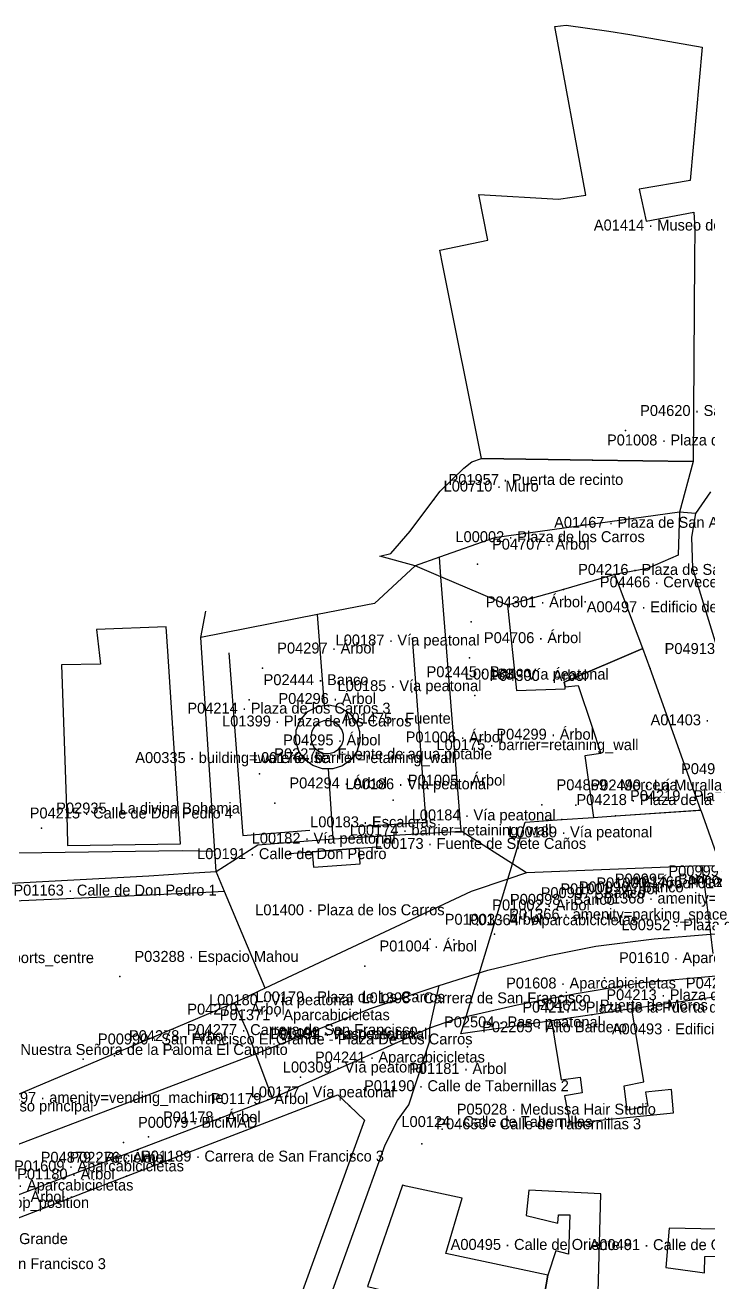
# Model space of a CAD drawing. Header units: metres. Extents: x 436207 to 441321, y 4465685 to 4475088.
# Drawn here: x 439604 to 439697.8, y 4473624.1 to 4473796.6 of the extents above; entities that cross this region are included whole.
import ezdxf

# ---------------------------------------------------------------- set-up
doc = ezdxf.new("R2010")
doc.units = ezdxf.units.M
for name, color, linetype, true_color in [('G_A_EDI', 7, 'CONTINUOUS', 0xa4a4a4), ('G_A_MOB', 7, 'CONTINUOUS', 0x268c9e), ('G_A_PAT', 7, 'CONTINUOUS', 0xa63603), ('G_A_VER', 7, 'CONTINUOUS', 0x4d745d), ('G_A_VIA', 7, 'CONTINUOUS', 0x555555), ('G_L_ACC', 7, 'CONTINUOUS', 0xe68241), ('G_L_BAR', 7, 'CONTINUOUS', 0x333333), ('G_L_EQU', 7, 'CONTINUOUS', 0x8e5aa4), ('G_L_MOB', 7, 'CONTINUOUS', 0x268c9e), ('G_L_VIA', 7, 'CONTINUOUS', 0x555555), ('G_P_ACC', 7, 'CONTINUOUS', 0xe68241), ('G_P_BAR', 7, 'CONTINUOUS', 0x333333), ('G_P_COM', 7, 'CONTINUOUS', 0xce3b37), ('G_P_DIR', 7, 'CONTINUOUS', 0x756bb1), ('G_P_EQU', 7, 'CONTINUOUS', 0x8e5aa4), ('G_P_MOB', 7, 'CONTINUOUS', 0x268c9e), ('G_P_PAT', 7, 'CONTINUOUS', 0xa63603), ('G_P_TRA', 7, 'CONTINUOUS', 0x376b91), ('G_P_UMB', 7, 'CONTINUOUS', 0x9e6a39), ('G_P_VER', 7, 'CONTINUOUS', 0x4d745d), ('T_A_EDI', 7, 'CONTINUOUS', 0xa4a4a4), ('T_A_MOB', 7, 'CONTINUOUS', 0x268c9e), ('T_A_PAT', 7, 'CONTINUOUS', 0xa63603), ('T_A_VER', 7, 'CONTINUOUS', 0x4d745d), ('T_A_VIA', 7, 'CONTINUOUS', 0x555555), ('T_L_ACC', 7, 'CONTINUOUS', 0xe68241), ('T_L_BAR', 7, 'CONTINUOUS', 0x333333), ('T_L_MOB', 7, 'CONTINUOUS', 0x268c9e), ('T_L_VIA', 7, 'CONTINUOUS', 0x555555), ('T_P_ACC', 7, 'CONTINUOUS', 0xe68241), ('T_P_BAR', 7, 'CONTINUOUS', 0x333333), ('T_P_COM', 7, 'CONTINUOUS', 0xce3b37), ('T_P_DIR', 7, 'CONTINUOUS', 0x756bb1), ('T_P_EQU', 7, 'CONTINUOUS', 0x8e5aa4), ('T_P_MOB', 7, 'CONTINUOUS', 0x268c9e), ('T_P_PAT', 7, 'CONTINUOUS', 0xa63603), ('T_P_TRA', 7, 'CONTINUOUS', 0x376b91), ('T_P_UMB', 7, 'CONTINUOUS', 0x9e6a39), ('T_P_VER', 7, 'CONTINUOUS', 0x4d745d)]:
    doc.layers.add(name, color=color, linetype=linetype, true_color=true_color)

msp = doc.modelspace()

# ---------------------------------------------------------------- linework, layer by layer
at = {"layer": 'G_A_EDI'}
for points in [[(439688.76, 4473711.14), (439684.91, 4473721.26), (439677.88, 4473719.21), (439670.2, 4473717.04), (439671.44, 4473705.37), (439678.12, 4473705.58), (439678.12, 4473705.87), (439677.97, 4473706.51)], [(439609.79, 4473686.62), (439609.81, 4473684.09), (439625.31, 4473684.35), (439624.27, 4473700.19), (439623.59, 4473710.75), (439623.37, 4473714.11), (439613.83, 4473713.7), (439614.35, 4473708.96), (439608.99, 4473708.88)], [(439681.97, 4473687.95), (439685, 4473688.19), (439696.37, 4473688.94), (439696.7, 4473688.96), (439689.75, 4473708.36), (439688.76, 4473711.14), (439677.97, 4473706.51), (439678.12, 4473705.87), (439679.9, 4473706.06), (439681.75, 4473700.46), (439683.02, 4473696.72), (439680.8, 4473696.42)], [(439687.23, 4473661.73), (439681.75, 4473660.9), (439676.23, 4473660.07), (439677.57, 4473651.96), (439680.15, 4473652.35), (439680.43, 4473650.2), (439678.01, 4473649.8), (439678.75, 4473646.04), (439692.97, 4473647.44), (439692.68, 4473650.65), (439689.12, 4473650.29), (439689.44, 4473648.38), (439686.61, 4473647.83), (439686.22, 4473651.15), (439688.89, 4473651.7)], [(439650.99, 4473623.62), (439674.5, 4473618.01), (439675.74, 4473625.17), (439661.75, 4473628.15), (439663.98, 4473635.75), (439656.28, 4473637.41), (439655.79, 4473637.52)], [(439674.5, 4473618.01), (439682.44, 4473616.05), (439682.98, 4473636.33), (439673.13, 4473636.83), (439672.77, 4473633.36), (439677.08, 4473632.33), (439677.18, 4473633.48), (439678.75, 4473633.47), (439678.55, 4473628.09), (439676.81, 4473628.52), (439675.74, 4473625.17)], [(439710.92, 4473631.59), (439703.41, 4473630.31), (439703.26, 4473631.41), (439692.38, 4473631.63), (439691.93, 4473626.25), (439696.26, 4473625.63), (439697.22, 4473625.5), (439697.28, 4473627.73), (439701.82, 4473627.81), (439702.1, 4473624.91), (439712.29, 4473623.62), (439711.69, 4473627.14)]]:
    msp.add_lwpolyline(points, close=True, dxfattribs=at)
at = {"layer": 'G_A_MOB'}
msp.add_lwpolyline([(439647.48, 4473700.03), (439647.03, 4473700.61), (439646.42, 4473701.02), (439645.71, 4473701.22), (439644.98, 4473701.18), (439644.29, 4473700.91), (439643.72, 4473700.43), (439643.34, 4473699.78), (439643.19, 4473699.03), (439643.29, 4473698.27), (439643.64, 4473697.59), (439644.2, 4473697.07), (439644.9, 4473696.76), (439645.66, 4473696.7), (439646.4, 4473696.89), (439647.03, 4473697.31), (439647.48, 4473697.89), (439647.71, 4473698.59), (439647.71, 4473699.32)], close=True, dxfattribs=at)
at = {"layer": 'G_A_PAT'}
msp.add_lwpolyline([(439660.91, 4473765.74), (439667.5, 4473767.11), (439666.28, 4473773.38), (439677.19, 4473772.73), (439680.92, 4473773.28), (439676.67, 4473796.39), (439678.24, 4473796.59), (439684.09, 4473795.76), (439686.96, 4473795.31), (439696.9, 4473793.55), (439695.25, 4473775.28), (439688.27, 4473774.12), (439689.24, 4473769.7), (439695.74, 4473770.94), (439695.89, 4473768.72), (439695.86, 4473764.48), (439695.67, 4473736.75), (439681.84, 4473736.96), (439666.62, 4473737.18), (439661.33, 4473763.65)], close=True, dxfattribs=at)
at = {"layer": 'G_A_VER'}
msp.add_lwpolyline([(439672.62, 4473687.3), (439677.65, 4473687.65), (439681.97, 4473687.95), (439685, 4473688.19), (439696.7, 4473688.96), (439702.69, 4473672.06), (439704.58, 4473666.13), (439705.32, 4473664.25), (439698.24, 4473663.28), (439692.67, 4473662.5), (439687.23, 4473661.73), (439681.75, 4473660.9), (439676.23, 4473660.07), (439672.15, 4473659.48), (439670.23, 4473659.2), (439663.79, 4473658.28), (439664.52, 4473660.68), (439668.36, 4473673.29), (439670.24, 4473679.48), (439670.88, 4473681.57)], close=True, dxfattribs=at)
at = {"layer": 'G_A_VIA'}
msp.add_lwpolyline([(439670.2, 4473717.04), (439661.07, 4473720.94), (439657.54, 4473722.46), (439652.7, 4473723.78), (439654.2, 4473724.15), (439656.86, 4473727.19), (439660.1, 4473731.54), (439660.95, 4473732.69), (439664.22, 4473735.86), (439665.28, 4473736.71), (439666.62, 4473737.18), (439681.84, 4473736.96), (439695.67, 4473736.75), (439693.77, 4473729.83), (439693.61, 4473723.9), (439689.42, 4473722.07), (439684.91, 4473721.26), (439677.88, 4473719.21)], close=True, dxfattribs=at)
at = {"layer": 'G_L_ACC'}
msp.add_lwpolyline([(439635.96, 4473684.19), (439646.27, 4473685.02)], dxfattribs=at)
at = {"layer": 'G_L_BAR'}
for points in [[(439652.7, 4473723.78), (439654.2, 4473724.15), (439656.86, 4473727.19), (439660.1, 4473731.54), (439660.95, 4473732.69), (439664.22, 4473735.86), (439665.28, 4473736.71), (439666.62, 4473737.18)], [(439649.5, 4473686.73), (439659.04, 4473687.31), (439657.16, 4473712.58)], [(439631.97, 4473710.52), (439633.87, 4473685.48), (439643.06, 4473686.23)], [(439640.25, 4473683), (439643.4, 4473683.24), (439649.85, 4473683.74), (439652.83, 4473683.96)]]:
    msp.add_lwpolyline(points, dxfattribs=at)
at = {"layer": 'G_L_EQU'}
msp.add_lwpolyline([(439586.97, 4473626.84), (439617.91, 4473638.77), (439646.9, 4473649.94), (439648.51, 4473648.42), (439650.59, 4473646.45), (439630.27, 4473590.61), (439626.46, 4473580.1), (439622.75, 4473570), (439616.24, 4473574.63), (439611.53, 4473578.92), (439612.88, 4473580.34), (439610.13, 4473584.36), (439598.03, 4473602.46), (439595.84, 4473605.71), (439599.3, 4473608.56), (439597.8, 4473610.67), (439592.38, 4473618.8), (439591.02, 4473620.78), (439586.97, 4473626.84)], dxfattribs=at)
at = {"layer": 'G_L_MOB'}
msp.add_lwpolyline([(439643.4, 4473683.24), (439643.56, 4473681.14), (439649.99, 4473681.61), (439649.85, 4473683.74), (439643.4, 4473683.24)], dxfattribs=at)
at = {"layer": 'G_L_VIA'}
for points in [[(439698.03, 4473732.59), (439695.99, 4473729.64), (439695.44, 4473726.37), (439695.59, 4473722.12), (439702.57, 4473699.43), (439704.4, 4473695.56), (439706.95, 4473692.1), (439712.33, 4473687.27), (439714.29, 4473686.26), (439716.24, 4473685.83)], [(439695.99, 4473729.64), (439693.77, 4473729.83), (439668.4, 4473726.28), (439660.86, 4473723.63), (439657.54, 4473722.46), (439651.96, 4473717.28), (439644.14, 4473715.76), (439628.1, 4473712.64)], [(439663.82, 4473686.09), (439661.07, 4473720.94), (439660.86, 4473723.63)], [(439630.23, 4473680.54), (439630.04, 4473683.33), (439628.1, 4473712.64), (439628.83, 4473716.25)], [(439645.08, 4473703.3), (439644.14, 4473715.76)], [(439458.4, 4473712.31), (439457.93, 4473708.49), (439458.77, 4473708.25), (439541.49, 4473684.66), (439580.62, 4473682.78), (439625.56, 4473683.4), (439630.04, 4473683.33)], [(439646.22, 4473694.61), (439645.64, 4473694.61), (439644.81, 4473694.62), (439643.49, 4473695.06), (439642.36, 4473695.9), (439641.55, 4473697.04), (439641.14, 4473698.39), (439641.21, 4473699.91), (439641.8, 4473701.33), (439642.82, 4473702.46), (439644.18, 4473703.17), (439645.08, 4473703.3), (439645.7, 4473703.38), (439647.21, 4473703.07), (439648.51, 4473702.26), (439649.46, 4473701.05), (439649.91, 4473699.73), (439649.94, 4473698.33), (439649.51, 4473697), (439648.69, 4473695.86), (439647.56, 4473695.04), (439646.22, 4473694.61)], [(439646.27, 4473685.02), (439645.64, 4473694.61)], [(439517.86, 4473687.46), (439532.48, 4473683.28), (439540.63, 4473681.24), (439547.21, 4473680.47), (439569.2, 4473678.74), (439584.83, 4473678.03), (439608.16, 4473679.24), (439620.98, 4473679.95)], [(439646.27, 4473685.02), (439663.82, 4473686.09)], [(439672.78, 4473680.34), (439670.88, 4473681.57), (439663.82, 4473686.09)], [(439630.23, 4473680.54), (439635.96, 4473684.19)], [(439706.38, 4473681.1), (439696.87, 4473681.31), (439672.78, 4473680.34), (439670.24, 4473679.48), (439665.23, 4473677.78), (439636.94, 4473664.54), (439632.74, 4473662.54), (439594.38, 4473646.33), (439557.73, 4473633.76), (439549.11, 4473631.08)], [(439696.87, 4473681.31), (439697.54, 4473675.98)], [(439631.37, 4473677.81), (439627.08, 4473677.59), (439621.05, 4473677.29), (439582.79, 4473675.61), (439538.76, 4473678.05), (439523.66, 4473680.56), (439523.02, 4473679.6), (439547.28, 4473632.35), (439549.11, 4473631.08)], [(439620.98, 4473679.95), (439626.37, 4473680.29), (439630.23, 4473680.54)], [(439636.94, 4473664.54), (439631.37, 4473677.81), (439630.23, 4473680.54)], [(439697.54, 4473675.98), (439698.04, 4473671.95), (439698.37, 4473669.3)], [(439660.84, 4473664.91), (439667.5, 4473667), (439675.66, 4473668.97), (439682.31, 4473670.3), (439690.3, 4473671.3), (439698.04, 4473671.95), (439702.69, 4473672.06), (439707.43, 4473672.07)], [(439556.23, 4473618.45), (439562.6, 4473620.84), (439637.94, 4473649.46), (439652.41, 4473655.89), (439659.54, 4473659.09), (439662.81, 4473660.23), (439664.52, 4473660.68), (439671.52, 4473662.28), (439679.6, 4473663.8), (439688.66, 4473665.32), (439698.76, 4473666.24), (439704.58, 4473666.13), (439707.28, 4473666.25), (439707.61, 4473663.12), (439709.08, 4473663.01)], [(439635.67, 4473655.53), (439651.42, 4473661.75), (439660.84, 4473664.91)], [(439645.83, 4473622.05), (439653.41, 4473643.05), (439655.12, 4473646.38), (439656.65, 4473648.57), (439659.48, 4473657.17), (439659.54, 4473659.09), (439660.84, 4473664.91)], [(439634.48, 4473658.68), (439632.74, 4473662.54)], [(439636.8, 4473652.5), (439635.67, 4473655.53), (439634.48, 4473658.68)], [(439451.34, 4473584.88), (439493.02, 4473601.06), (439502.02, 4473604.57), (439549.63, 4473622.71), (439560.32, 4473626.9), (439574.83, 4473632.41), (439635.67, 4473655.53)], [(439637.94, 4473649.46), (439636.8, 4473652.5)]]:
    msp.add_lwpolyline(points, dxfattribs=at)
at = {"layer": 'G_P_ACC'}
for p in [(439659.48, 4473657.17), (439635.67, 4473655.53)]:
    msp.add_point(p, dxfattribs=at)
at = {"layer": 'G_P_BAR'}
msp.add_point((439660.1, 4473731.54), dxfattribs=at)
at = {"layer": 'G_P_COM'}
for p in [(439674.92, 4473689.68), (439661.23, 4473645.21)]:
    msp.add_point(p, dxfattribs=at)
at = {"layer": 'G_P_DIR'}
msp.add_point((439681.84, 4473736.96), dxfattribs=at)
at = {"layer": 'G_P_EQU'}
for p in [(439680.86, 4473717.5), (439679.58, 4473689.65), (439680.07, 4473674.15), (439668.42, 4473671.94), (439617.01, 4473666.15), (439624.19, 4473656.11), (439664.72, 4473656.49), (439617.5, 4473643.4)]:
    msp.add_point(p, dxfattribs=at)
at = {"layer": 'G_P_MOB'}
for p in [(439657.09, 4473705.18), (439634.73, 4473704.09), (439636.19, 4473693.93), (439682.91, 4473676.76), (439692.94, 4473676.24), (439668.53, 4473673.97), (439672.74, 4473674.89), (439677.97, 4473675.68), (439662.82, 4473671.18), (439683.49, 4473665.98), (439668, 4473662.5), (439628.74, 4473658.15), (439641.78, 4473652.35), (439604.15, 4473638.61)]:
    msp.add_point(p, dxfattribs=at)
at = {"layer": 'G_P_PAT'}
for p in [(439686.39, 4473741), (439672.15, 4473659.48)]:
    msp.add_point(p, dxfattribs=at)
at = {"layer": 'G_P_TRA'}
msp.add_point((439612, 4473654.83), dxfattribs=at)
at = {"layer": 'G_P_UMB'}
for p in [(439677.88, 4473719.21), (439689.75, 4473708.36), (439624.27, 4473700.19), (439692.01, 4473691.89), (439685, 4473688.19), (439606.28, 4473686.49), (439677.65, 4473687.65), (439692.67, 4473662.5), (439681.75, 4473660.9), (439670.23, 4473659.2), (439648.51, 4473648.42), (439658.42, 4473643.19), (439617.91, 4473638.77)]:
    msp.add_point(p, dxfattribs=at)
at = {"layer": 'G_P_VER'}
for p in [(439666.07, 4473722.68), (439665.21, 4473714.77), (439664.96, 4473709.85), (439636.6, 4473708.43), (439665.7, 4473704.67), (439636.77, 4473701.51), (439666.66, 4473696.62), (439637.41, 4473695.83), (439654.22, 4473696.24), (439638.27, 4473689.93), (439654.53, 4473690.32), (439690.27, 4473677.88), (439680.38, 4473676.23), (439675.44, 4473675.42), (439666.1, 4473673.21), (439659.58, 4473671.24), (439650.63, 4473667.58), (439624.26, 4473658.92), (439616.26, 4473655.28), (439654.69, 4473650.78), (439627.5, 4473646.65), (439620.94, 4473644.15), (439608.09, 4473638.6)]:
    msp.add_point(p, dxfattribs=at)

# ---------------------------------------------------------------- texts
at = {"layer": 'T_A_EDI'}
for s, p in [('A00497 · Edificio de viviendas', (439681.07, 4473716.09)), ('A01403 · Edificio de viviendas', (439689.82, 4473700.59)), ('A00335 · building=warehouse', (439619.13, 4473695.41)), ('A00108 · building=sports_centre', (439584.52, 4473667.98)), ('A00493 · Edificio de viviendas', (439684.51, 4473658.21)), ('A00495 · Calle de Oriente 8', (439662.39, 4473628.66)), ('A00491 · Calle de Oriente 6', (439681.46, 4473628.63))]:
    msp.add_text(s, height=1.5, dxfattribs=at).set_placement(p)
at = {"layer": 'T_A_MOB'}
msp.add_text('A01475 · Fuente', height=1.5, dxfattribs=at).set_placement((439647.46, 4473700.81))
at = {"layer": 'T_A_PAT'}
msp.add_text('A01414 · Museo de San Isidro', height=1.5, dxfattribs=at).set_placement((439682.04, 4473768.43))
at = {"layer": 'T_A_VER'}
for s, p in [('A01466 · Plaza de la Puerta de Moros', (439687.23, 4473678.39)), ('A00498 · Instalación Deportiva Municipal Nuestra Señora de la Paloma El Campito', (439566.35, 4473655.39))]:
    msp.add_text(s, height=1.5, dxfattribs=at).set_placement(p)
at = {"layer": 'T_A_VIA'}
msp.add_text('A01467 · Plaza de San Andrés', height=1.5, dxfattribs=at).set_placement((439676.59, 4473727.67))
at = {"layer": 'T_L_ACC'}
msp.add_text('L00183 · Escaleras', height=1.5, dxfattribs=at).set_placement((439643.12, 4473686.6))
at = {"layer": 'T_L_BAR'}
for s, p in [('L00710 · Muro', (439661.43, 4473732.64)), ('L00175 · barrier=retaining_wall', (439660.45, 4473697.18)), ('L00176 · barrier=retaining_wall', (439635.27, 4473695.41)), ('L00174 · barrier=retaining_wall', (439648.54, 4473685.49))]:
    msp.add_text(s, height=1.5, dxfattribs=at).set_placement(p)
at = {"layer": 'T_L_MOB'}
msp.add_text('L00173 · Fuente de Siete Caños', height=1.5, dxfattribs=at).set_placement((439651.99, 4473683.64))
at = {"layer": 'T_L_VIA'}
for s, p in [('L00002 · Plaza de los Carros', (439663.05, 4473725.7)), ('L00187 · Vía peatonal', (439646.61, 4473711.53)), ('L00188 · Vía peatonal', (439664.34, 4473706.86)), ('L00185 · Vía peatonal', (439646.88, 4473705.27)), ('L01399 · Plaza de los Carros', (439631.04, 4473700.43)), ('L00186 · Vía peatonal', (439647.95, 4473691.81)), ('L00184 · Vía peatonal', (439657.05, 4473687.55)), ('L00189 · Vía peatonal', (439670.3, 4473685.22)), ('L00182 · Vía peatonal', (439635.1, 4473684.36)), ('L00191 · Calle de Don Pedro', (439627.61, 4473682.24)), ('L01400 · Plaza de los Carros', (439635.58, 4473674.54)), ('L00952 · Plaza de la Puerta de Moros', (439685.83, 4473672.49)), ('L00180 · Vía peatonal', (439629.25, 4473662.21)), ('L00179 · Plaza de los Carros', (439635.61, 4473662.61)), ('L01398 · Carrera de San Francisco', (439650.16, 4473662.47)), ('L01401 · Vía peatonal', (439637.64, 4473657.59)), ('L00309 · Vía peatonal', (439639.37, 4473652.98)), ('L00177 · Vía peatonal', (439634.97, 4473649.57)), ('L00124 · Calle de Tabernillas', (439655.64, 4473645.5))]:
    msp.add_text(s, height=1.5, dxfattribs=at).set_placement(p)
at = {"layer": 'T_P_ACC'}
for s, p in [('P02504 · Paso peatonal', (439661.48, 4473659.17)), ('P00994 · Paso peatonal', (439637.67, 4473657.53))]:
    msp.add_text(s, height=1.5, dxfattribs=at).set_placement(p)
at = {"layer": 'T_P_BAR'}
msp.add_text('P01957 · Puerta de recinto', height=1.5, dxfattribs=at).set_placement((439662.1, 4473733.54))
at = {"layer": 'T_P_COM'}
for s, p in [('P04869 · Mercería', (439676.92, 4473691.68)), ('P05028 · Medussa Hair Studio', (439663.23, 4473647.21))]:
    msp.add_text(s, height=1.5, dxfattribs=at).set_placement(p)
at = {"layer": 'T_P_DIR'}
msp.add_text('P01008 · Plaza de los Carros 1', height=1.5, dxfattribs=at).set_placement((439683.84, 4473738.96))
at = {"layer": 'T_P_EQU'}
for s, p in [('P04466 · Cervecería San Andrés', (439682.86, 4473719.5)), ('P02490 · La Muralla', (439681.58, 4473691.65)), ('P01368 · amenity=taxi', (439682.07, 4473676.15)), ('P01366 · amenity=parking_space', (439670.42, 4473673.94)), ('P03288 · Espacio Mahou', (439619.01, 4473668.15)), ('P04277 · Carrera de San Francisco', (439626.19, 4473658.11)), ('P02205 · Alto Bardero', (439666.72, 4473658.49)), ('P04497 · amenity=vending_machine', (439598.62, 4473648.81)), ('P00079 · BiciMAD', (439619.5, 4473645.4))]:
    msp.add_text(s, height=1.5, dxfattribs=at).set_placement(p)
at = {"layer": 'T_P_MOB'}
for s, p in [('P02445 · Banco', (439659.09, 4473707.18)), ('P02444 · Banco', (439636.73, 4473706.09)), ('P02275 · Fuente de agua potable', (439638.19, 4473695.93)), ('P00996 · Banco', (439679.97, 4473677.68)), ('P00995 · Banco', (439684.91, 4473678.76)), ('P01372 · Aparcabicicletas', (439694.94, 4473678.24)), ('P00998 · Banco', (439670.53, 4473675.97)), ('P00997 · Banco', (439674.74, 4473676.89)), ('P01364 · Aparcabicicletas', (439664.82, 4473673.18)), ('P01610 · Aparcabicicletas', (439685.49, 4473667.98)), ('P01608 · Aparcabicicletas', (439670, 4473664.5)), ('P01371 · Aparcabicicletas', (439630.74, 4473660.15)), ('P04241 · Aparcabicicletas', (439643.78, 4473654.35)), ('P04879 · Reciclaje', (439606.15, 4473640.61)), ('P01609 · Aparcabicicletas', (439602.5, 4473639.42)), ('P01607 · Aparcabicicletas', (439595.57, 4473636.8))]:
    msp.add_text(s, height=1.5, dxfattribs=at).set_placement(p)
at = {"layer": 'T_P_PAT'}
for s, p in [('P04620 · San Isidro Labrador', (439688.39, 4473743)), ('P04619 · Puerta de Moros', (439674.15, 4473661.48))]:
    msp.add_text(s, height=1.5, dxfattribs=at).set_placement(p)
at = {"layer": 'T_P_TRA'}
for s, p in [('P00990 · San Francisco El Grande - Plaza De Los Carros', (439614, 4473656.83)), ('P04933 · public_transport=stop_position', (439576.83, 4473634.41)), ('P02354 · San Francisco El Grande', (439578.77, 4473629.45))]:
    msp.add_text(s, height=1.5, dxfattribs=at).set_placement(p)
at = {"layer": 'T_P_UMB'}
for s, p in [('P04216 · Plaza de San Andrés 4', (439679.88, 4473721.21)), ('P04913 · Cañas y Tapas', (439691.75, 4473710.36)), ('P04214 · Plaza de los Carros 3', (439626.27, 4473702.19)), ('P04912 · El Camarote', (439694.01, 4473693.89)), ('P04218 · Plaza de la Puerta de Moros 7', (439679.65, 4473689.65)), ('P04219 · Plaza de la Puerta de Moros 8', (439687, 4473690.19)), ('P02935 · La divina Bohemia', (439608.28, 4473688.49)), ('P04215 · Calle de Don Pedro 4', (439604.64, 4473687.81)), ('P01163 · Calle de Don Pedro 1', (439602.41, 4473677.24)), ('P04212 · Plaza de la Puerta de Moros 2', (439694.67, 4473664.5)), ('P04213 · Plaza de la Puerta de Moros 3', (439683.75, 4473662.9)), ('P04217 · Plaza de la Puerta de Moros 4', (439672.23, 4473661.2)), ('P01190 · Calle de Tabernillas 2', (439650.51, 4473650.42)), ('P01007 · Acceso principal', (439590.09, 4473647.64)), ('P04653 · Calle de Tabernillas 3', (439660.42, 4473645.19)), ('P01189 · Carrera de San Francisco 3', (439619.91, 4473640.77)), ('P01188 · Carrera de San Francisco 3', (439581.76, 4473626.02))]:
    msp.add_text(s, height=1.5, dxfattribs=at).set_placement(p)
at = {"layer": 'T_P_VER'}
for s, p in [('P04707 · Árbol', (439668.07, 4473724.68)), ('P04301 · Árbol', (439667.21, 4473716.77)), ('P04706 · Árbol', (439666.96, 4473711.85)), ('P04297 · Árbol', (439638.6, 4473710.43)), ('P04300 · Árbol', (439667.7, 4473706.67)), ('P04296 · Árbol', (439638.77, 4473703.51)), ('P01006 · Árbol', (439656.22, 4473698.24)), ('P04299 · Árbol', (439668.66, 4473698.62)), ('P04295 · Árbol', (439639.41, 4473697.83)), ('P04294 · Árbol', (439640.27, 4473691.93)), ('P01005 · Árbol', (439656.53, 4473692.32)), ('P00999 · Árbol', (439692.27, 4473679.88)), ('P01001 · Árbol', (439677.44, 4473677.42)), ('P01000 · Árbol', (439682.38, 4473678.23)), ('P01002 · Árbol', (439668.1, 4473675.21)), ('P01003 · Árbol', (439661.58, 4473673.24)), ('P01004 · Árbol', (439652.63, 4473669.58)), ('P04279 · Árbol', (439626.26, 4473660.92)), ('P04278 · Árbol', (439618.26, 4473657.28)), ('P01181 · Árbol', (439656.69, 4473652.78)), ('P01179 · Árbol', (439629.5, 4473648.65)), ('P01178 · Árbol', (439622.94, 4473646.15)), ('P02276 · Árbol', (439610.09, 4473640.6)), ('P01180 · Árbol', (439602.92, 4473638.32)), ('P02277 · Árbol', (439596.06, 4473635.21))]:
    msp.add_text(s, height=1.5, dxfattribs=at).set_placement(p)

doc.saveas('drawing.dxf')
